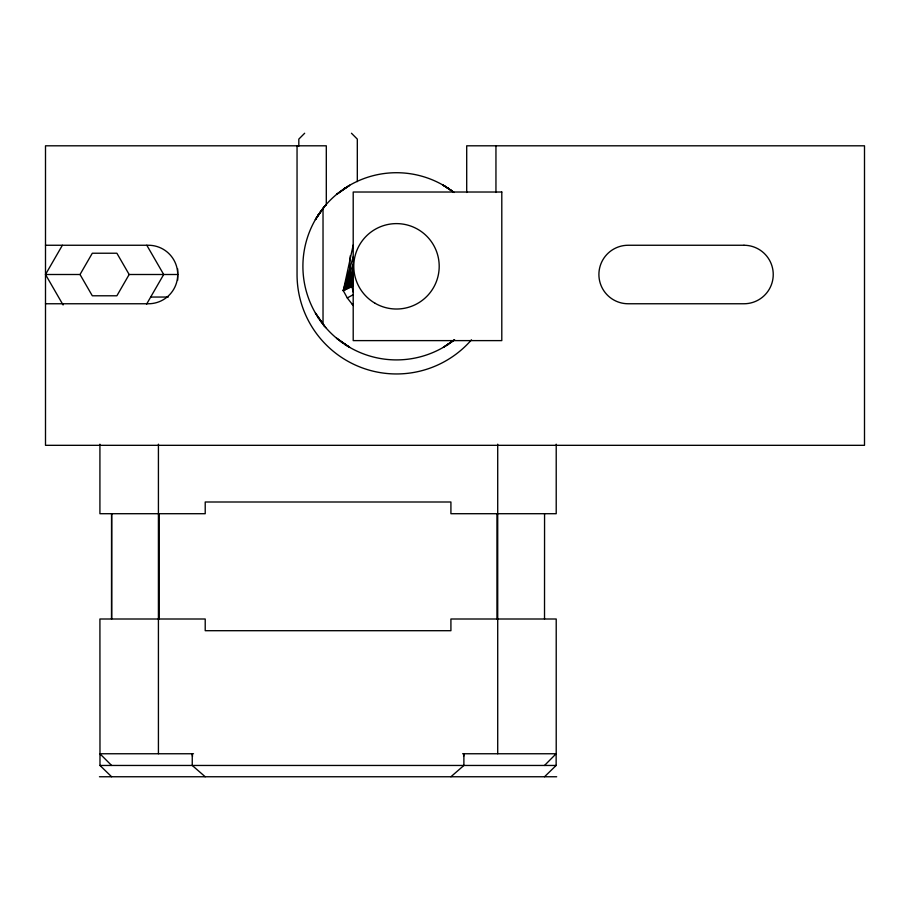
<?xml version="1.0" encoding="UTF-8"?>
<svg xmlns="http://www.w3.org/2000/svg" width="910" height="910" viewBox="0 0 910 910"><rect width="100%" height="100%" fill="white"/><g stroke="black" fill="none" stroke-linecap="round" stroke-linejoin="round"><path stroke-width="1.36" d="M463.599 756.358L463.884 753.753L463.884 765.458L450.916 776.753M353.205 305.544L347.29 297.945L343.286 290.62L353.205 244.995M353.205 286.081L343.286 290.62L353.205 256.825M353.205 285.194L343.286 290.62L353.205 264.014M353.205 284.238L343.286 290.62L353.205 268.882M353.205 283.192L343.286 290.62L353.205 272.443M63.086 304.964L45.5 274.501L62.381 245.256M45.5 274.501L80.023 274.501L92.308 253.23L116.878 253.23L129.163 274.501L177.712 274.501L177.712 280.144M129.163 274.501L116.878 295.784L92.308 295.784L80.023 274.501M146.544 304.213L163.698 274.501L146.806 245.256M316.942 217.001L315.44 219.515L324.244 206.809M315.44 219.515L324.472 206.536M353.205 282.02L343.286 290.62L353.205 275.173M318.58 214.453L317.761 215.715L318.42 214.703M319.899 212.53L322.185 209.414M353.205 280.689L343.286 290.62L353.205 277.357M325.757 205.023L323.027 208.333L323.027 324.301L325.757 327.611M343.286 290.62L353.205 279.165M544.521 765.458L556.146 753.753L556.146 765.458L544.521 776.753M304.668 133.247L298.821 139.105L298.821 146.18M336.552 194.433L349.702 185.253L336.723 194.296M454.613 339.692L443.295 347.37L454.045 340.135M344.515 188.484L345.891 187.574L344.788 188.302M448.493 344.151L447.106 345.061L448.221 344.333M352.284 304.623L353.205 304.031M347.29 297.945L353.205 294.703M45.5 245.256L148.455 245.256A29.245 29.245 0 0 1 177.712 274.501A29.245 29.245 0 0 1 148.455 303.758L45.5 303.758M150.673 297.047L168.248 297.047M193.511 753.753L99.918 753.753L111.612 765.458M462.621 753.753L556.215 753.753L556.215 619.005L450.916 619.005L450.916 630.698L205.216 630.698L205.216 619.005L99.918 619.005L99.986 765.458L111.612 776.753M99.986 765.458L556.146 765.458M99.452 776.753L556.681 776.753M445.809 186.766L443.295 185.253L453.408 191.999M349.702 347.37L336.575 338.213L349.702 347.37L347.188 345.868M443.295 185.253L454.045 192.488M448.357 188.393L447.106 187.574L448.107 188.233M344.64 344.23L345.891 345.061L344.89 344.401M450.291 189.712L451.872 190.85M341.136 341.785L342.717 342.922M205.216 776.753L192.249 765.458L192.249 753.753L192.533 756.358M351.465 133.247L357.311 139.105L357.311 181.613M324.551 326.178L315.44 313.12L324.244 325.814M319.899 320.104L321.037 321.685M318.671 318.307L317.761 316.919L318.489 318.034M177.666 268.848L177.712 274.501M556.215 444.194L556.215 513.706L450.916 513.706L450.916 502.001L205.216 502.001L205.216 513.706L99.918 513.706L99.918 444.194M544.567 513.706L544.521 619.005M497.713 444.194L497.713 753.753M496.951 513.706L496.951 619.005M495.95 145.805L495.95 192.476M466.705 192.476L466.705 145.805L864.5 145.805L864.5 445.32L45.5 445.32L45.5 145.805L326.303 145.805L326.303 205.205M297.047 145.805L297.047 274.501A99.452 99.452 0 0 0 471.482 339.839M159.182 513.706L159.182 619.005M158.42 444.194L158.42 753.753M453.658 340.431A93.605 93.605 0 0 1 327.543 329.602A93.605 93.605 0 0 1 327.543 203.021A93.605 93.605 0 0 1 453.658 192.192M353.41 292.428A93.605 93.605 0 0 1 350.293 255.755M501.797 192.021L353.205 192.021L353.205 340.613L501.797 340.613L501.797 192.021M743.993 245.256L628.162 245.256A29.245 29.245 0 0 0 598.905 274.501A29.245 29.245 0 0 0 628.162 303.758L743.993 303.758A29.245 29.245 0 0 0 773.238 274.501A29.245 29.245 0 0 0 743.993 245.256M111.612 619.005L111.612 513.706L111.566 619.005M375.147 303.303A42.702 42.702 0 0 0 439.2 266.311A42.702 42.702 0 0 0 375.147 229.331A42.702 42.702 0 0 0 375.147 303.303"/></g></svg>
